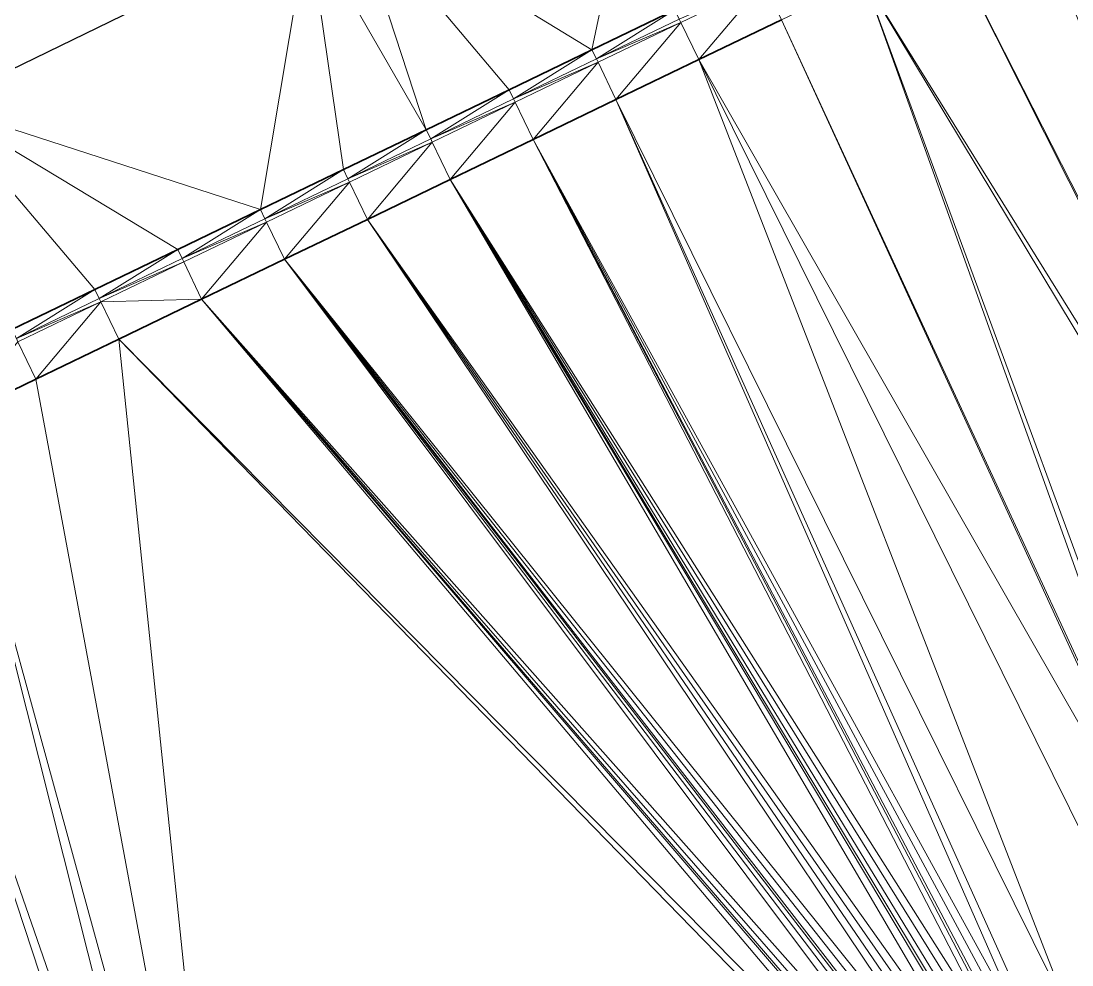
# Model space of a CAD drawing. Header units: metres. Extents: x 246428 to 246884, y 7418966 to 7419490.
# Drawn here: x 246650.95 to 246662.37, y 7419410.54 to 7419420.81 of the extents above; entities that cross this region are included whole.
import ezdxf

# ---------------------------------------------------------------- set-up
doc = ezdxf.new("R2010")
doc.units = ezdxf.units.M
doc.linetypes.add('blank name', pattern=[0])
doc.linetypes.add('HIDDEN', pattern=[9.525, 6.35, -3.175])
doc.layers.add('_12D_UNMAPPED', color=7, linetype='Continuous')
doc.layers.add('BATTER', color=250, linetype='HIDDEN', lineweight=25)
for name, color, linetype, lineweight, true_color in [('KERB_BACK', 7, 'Continuous', 35, 0x5fd2ff), ('KERB_LINE', 7, 'Continuous', 18, 0xb9b9b9), ('KERB_LIP', 7, 'Continuous', 35, 0x5fd2ff), ('KERB_TOP', 7, 'Continuous', 18, 0xb9b9b9)]:
    doc.layers.add(name, color=color, linetype=linetype, lineweight=lineweight, true_color=true_color)

msp = doc.modelspace()

# ---------------------------------------------------------------- linework, layer by layer
at = {"layer": '_12D_UNMAPPED', "color": 3, "linetype": 'blank name', "lineweight": 0}
for points in [[(246657.152, 7419420.493, 33.969), (246654.544, 7419422.084, 33.855), (246657.825, 7419423.686, 33.91)], [(246658.053, 7419420.927, 33.981), (246657.152, 7419420.493, 33.969), (246657.825, 7419423.686, 33.91)], [(246648.615, 7419422.866, 32.954), (246654.067, 7419421.851, 33.848), (246650.05, 7419419.89, 33.78)], [(246661.917, 7419422.124, 33.904), (246662.817, 7419422.559, 33.916), (246666.971, 7419412.183, 34.096)], [(246654.544, 7419422.084, 33.855), (246655.351, 7419419.624, 33.944), (246654.067, 7419421.851, 33.848)], [(246655.351, 7419419.624, 33.944), (246654.544, 7419422.084, 33.855), (246656.252, 7419420.059, 33.956)], [(246654.544, 7419422.084, 33.855), (246657.152, 7419420.493, 33.969), (246656.252, 7419420.059, 33.956)], [(246661.016, 7419421.69, 33.892), (246661.917, 7419422.124, 33.904), (246666.071, 7419411.749, 34.084)], [(246661.917, 7419422.124, 33.904), (246666.971, 7419412.183, 34.096), (246666.071, 7419411.749, 34.084)], [(246654.067, 7419421.851, 33.848), (246653.549, 7419418.755, 33.92), (246650.05, 7419419.89, 33.78)], [(246654.45, 7419419.19, 33.932), (246653.549, 7419418.755, 33.92), (246654.067, 7419421.851, 33.848)], [(246654.067, 7419421.851, 33.848), (246655.351, 7419419.624, 33.944), (246654.067, 7419421.851, 33.848)], [(246655.351, 7419419.624, 33.944), (246654.45, 7419419.19, 33.932), (246654.067, 7419421.851, 33.848)], [(246660.115, 7419421.256, 33.88), (246661.016, 7419421.69, 33.892), (246666.027, 7419411.728, 34.083)], [(246661.016, 7419421.69, 33.892), (246666.071, 7419411.749, 34.084), (246666.027, 7419411.728, 34.083)], [(246659.019, 7419421.227, 33.843), (246658.118, 7419420.792, 33.831), (246658.101, 7419420.828, 33.981)], [(246659.019, 7419421.227, 33.843), (246658.314, 7419420.387, 33.856), (246658.118, 7419420.792, 33.831)], [(246659.214, 7419420.821, 33.868), (246658.314, 7419420.387, 33.856), (246659.019, 7419421.227, 33.843)], [(246659.214, 7419420.821, 33.868), (246660.115, 7419421.256, 33.88), (246663.893, 7419410.698, 34.054)], [(246660.115, 7419421.256, 33.88), (246666.027, 7419411.728, 34.083), (246665.9, 7419411.646, 34.083)], [(246660.115, 7419421.256, 33.88), (246663.988, 7419410.729, 34.056), (246663.893, 7419410.698, 34.054)], [(246660.115, 7419421.256, 33.88), (246665.9, 7419411.646, 34.083), (246663.988, 7419410.729, 34.056)], [(246658.053, 7419420.927, 33.981), (246657.2, 7419420.394, 33.969), (246657.152, 7419420.493, 33.969)], [(246658.101, 7419420.828, 33.981), (246657.2, 7419420.394, 33.969), (246658.053, 7419420.927, 33.981)], [(246658.101, 7419420.828, 33.981), (246658.118, 7419420.792, 33.831), (246657.2, 7419420.394, 33.969)], [(246658.314, 7419420.387, 33.856), (246659.214, 7419420.821, 33.868), (246663.865, 7419410.685, 34.054)], [(246659.214, 7419420.821, 33.868), (246663.893, 7419410.698, 34.054), (246663.865, 7419410.685, 34.054)], [(246658.118, 7419420.792, 33.831), (246657.218, 7419420.358, 33.819), (246657.2, 7419420.394, 33.969)], [(246658.118, 7419420.792, 33.831), (246657.413, 7419419.952, 33.844), (246657.218, 7419420.358, 33.819)], [(246658.314, 7419420.387, 33.856), (246657.413, 7419419.952, 33.844), (246658.118, 7419420.792, 33.831)], [(246657.152, 7419420.493, 33.969), (246656.299, 7419419.959, 33.956), (246656.252, 7419420.059, 33.956)], [(246657.2, 7419420.394, 33.969), (246656.299, 7419419.959, 33.956), (246657.152, 7419420.493, 33.969)], [(246657.2, 7419420.394, 33.969), (246657.218, 7419420.358, 33.819), (246656.299, 7419419.959, 33.956)], [(246657.218, 7419420.358, 33.819), (246656.317, 7419419.923, 33.806), (246656.299, 7419419.959, 33.956)], [(246657.218, 7419420.358, 33.819), (246656.512, 7419419.518, 33.831), (246656.317, 7419419.923, 33.806)], [(246657.413, 7419419.952, 33.844), (246656.512, 7419419.518, 33.831), (246657.218, 7419420.358, 33.819)], [(246657.413, 7419419.952, 33.844), (246658.314, 7419420.387, 33.856), (246662.362, 7419409.96, 34.034)], [(246658.314, 7419420.387, 33.856), (246663.262, 7419410.394, 34.046), (246662.362, 7419409.96, 34.034)], [(246658.314, 7419420.387, 33.856), (246663.865, 7419410.685, 34.054), (246663.262, 7419410.394, 34.046)], [(246655.399, 7419419.525, 33.944), (246655.351, 7419419.624, 33.944), (246656.252, 7419420.059, 33.956)], [(246656.299, 7419419.959, 33.956), (246655.399, 7419419.525, 33.944), (246656.252, 7419420.059, 33.956)], [(246651.748, 7419417.887, 33.896), (246650.847, 7419417.452, 33.884), (246650.05, 7419419.89, 33.78)], [(246653.549, 7419418.755, 33.92), (246652.649, 7419418.321, 33.908), (246650.05, 7419419.89, 33.78)], [(246652.649, 7419418.321, 33.908), (246651.748, 7419417.887, 33.896), (246650.05, 7419419.89, 33.78)], [(246656.317, 7419419.923, 33.806), (246655.399, 7419419.525, 33.944), (246656.299, 7419419.959, 33.956)], [(246655.416, 7419419.489, 33.794), (246655.399, 7419419.525, 33.944), (246656.317, 7419419.923, 33.806)], [(246655.612, 7419419.084, 33.819), (246655.416, 7419419.489, 33.794), (246656.317, 7419419.923, 33.806)], [(246656.512, 7419419.518, 33.831), (246655.612, 7419419.084, 33.819), (246656.317, 7419419.923, 33.806)], [(246656.512, 7419419.518, 33.831), (246657.413, 7419419.952, 33.844), (246661.894, 7419409.732, 34.028)], [(246657.413, 7419419.952, 33.844), (246661.983, 7419409.777, 34.029), (246661.894, 7419409.732, 34.028)], [(246661.983, 7419409.777, 34.029), (246657.413, 7419419.952, 33.844), (246661.983, 7419409.777, 34.029)], [(246657.413, 7419419.952, 33.844), (246662.362, 7419409.96, 34.034), (246661.983, 7419409.777, 34.029)], [(246657.413, 7419419.952, 33.844), (246661.983, 7419409.777, 34.029), (246661.983, 7419409.777, 34.029)], [(246655.351, 7419419.624, 33.944), (246654.498, 7419419.091, 33.932), (246654.45, 7419419.19, 33.932)], [(246655.399, 7419419.525, 33.944), (246654.498, 7419419.091, 33.932), (246655.351, 7419419.624, 33.944)], [(246655.399, 7419419.525, 33.944), (246655.416, 7419419.489, 33.794), (246654.498, 7419419.091, 33.932)], [(246655.416, 7419419.489, 33.794), (246654.515, 7419419.055, 33.782), (246654.498, 7419419.091, 33.932)], [(246655.416, 7419419.489, 33.794), (246654.711, 7419418.649, 33.807), (246654.515, 7419419.055, 33.782)], [(246655.612, 7419419.084, 33.819), (246654.711, 7419418.649, 33.807), (246655.416, 7419419.489, 33.794)], [(246655.612, 7419419.084, 33.819), (246656.512, 7419419.518, 33.831), (246661.635, 7419409.58, 34.024)], [(246656.512, 7419419.518, 33.831), (246661.894, 7419409.732, 34.028), (246661.806, 7419409.684, 34.026)], [(246656.512, 7419419.518, 33.831), (246661.806, 7419409.684, 34.026), (246661.72, 7419409.634, 34.025)], [(246656.512, 7419419.518, 33.831), (246661.72, 7419409.634, 34.025), (246661.691, 7419409.616, 34.025)], [(246656.512, 7419419.518, 33.831), (246661.691, 7419409.616, 34.025), (246661.635, 7419409.58, 34.024)], [(246654.45, 7419419.19, 33.932), (246653.597, 7419418.656, 33.92), (246653.549, 7419418.755, 33.92)], [(246654.498, 7419419.091, 33.932), (246653.597, 7419418.656, 33.92), (246654.45, 7419419.19, 33.932)], [(246654.498, 7419419.091, 33.932), (246654.515, 7419419.055, 33.782), (246653.597, 7419418.656, 33.92)], [(246654.515, 7419419.055, 33.782), (246653.615, 7419418.62, 33.77), (246653.597, 7419418.656, 33.92)], [(246654.515, 7419419.055, 33.782), (246653.81, 7419418.215, 33.795), (246653.615, 7419418.62, 33.77)], [(246654.711, 7419418.649, 33.807), (246653.81, 7419418.215, 33.795), (246654.515, 7419419.055, 33.782)], [(246654.711, 7419418.649, 33.807), (246655.612, 7419419.084, 33.819), (246661.315, 7419409.341, 34.021)], [(246655.612, 7419419.084, 33.819), (246661.635, 7419409.58, 34.024), (246661.552, 7419409.524, 34.023)], [(246655.612, 7419419.084, 33.819), (246661.552, 7419409.524, 34.023), (246661.471, 7419409.466, 34.023)], [(246655.612, 7419419.084, 33.819), (246661.471, 7419409.466, 34.023), (246661.418, 7419409.425, 34.022)], [(246655.612, 7419419.084, 33.819), (246661.418, 7419409.425, 34.022), (246661.392, 7419409.405, 34.022)], [(246655.612, 7419419.084, 33.819), (246661.392, 7419409.405, 34.022), (246661.315, 7419409.341, 34.021)], [(246653.549, 7419418.755, 33.92), (246652.696, 7419418.222, 33.908), (246652.649, 7419418.321, 33.908)], [(246653.597, 7419418.656, 33.92), (246652.696, 7419418.222, 33.908), (246653.549, 7419418.755, 33.92)], [(246653.597, 7419418.656, 33.92), (246653.615, 7419418.62, 33.77), (246652.696, 7419418.222, 33.908)], [(246653.81, 7419418.215, 33.795), (246654.711, 7419418.649, 33.807), (246661.097, 7419409.135, 34.019)], [(246654.711, 7419418.649, 33.807), (246661.315, 7419409.341, 34.021), (246661.24, 7419409.275, 34.02)], [(246654.711, 7419418.649, 33.807), (246661.24, 7419409.275, 34.02), (246661.167, 7419409.206, 34.02)], [(246654.711, 7419418.649, 33.807), (246661.167, 7419409.206, 34.02), (246661.097, 7419409.135, 34.019)], [(246653.615, 7419418.62, 33.77), (246652.714, 7419418.186, 33.758), (246652.696, 7419418.222, 33.908)], [(246653.615, 7419418.62, 33.77), (246652.909, 7419417.781, 33.783), (246652.714, 7419418.186, 33.758)], [(246653.81, 7419418.215, 33.795), (246652.909, 7419417.781, 33.783), (246653.615, 7419418.62, 33.77)], [(246652.649, 7419418.321, 33.908), (246651.796, 7419417.788, 33.896), (246651.748, 7419417.887, 33.896)], [(246652.696, 7419418.222, 33.908), (246651.796, 7419417.788, 33.896), (246652.649, 7419418.321, 33.908)], [(246652.696, 7419418.222, 33.908), (246652.714, 7419418.186, 33.758), (246651.796, 7419417.788, 33.896)], [(246652.714, 7419418.186, 33.758), (246651.813, 7419417.752, 33.746), (246651.796, 7419417.788, 33.896)], [(246652.714, 7419418.186, 33.758), (246652.909, 7419417.781, 33.783), (246651.813, 7419417.752, 33.746)], [(246652.909, 7419417.781, 33.783), (246653.81, 7419418.215, 33.795), (246660.839, 7419408.83, 34.017)], [(246653.81, 7419418.215, 33.795), (246661.097, 7419409.135, 34.019), (246661.029, 7419409.062, 34.018)], [(246653.81, 7419418.215, 33.795), (246661.029, 7419409.062, 34.018), (246660.963, 7419408.987, 34.018)], [(246653.81, 7419418.215, 33.795), (246660.963, 7419408.987, 34.018), (246660.941, 7419408.961, 34.018)], [(246653.81, 7419418.215, 33.795), (246660.941, 7419408.961, 34.018), (246660.899, 7419408.909, 34.018)], [(246653.81, 7419418.215, 33.795), (246660.899, 7419408.909, 34.018), (246660.839, 7419408.83, 34.017)], [(246651.748, 7419417.887, 33.896), (246650.895, 7419417.353, 33.884), (246650.847, 7419417.452, 33.884)], [(246651.796, 7419417.788, 33.896), (246650.895, 7419417.353, 33.884), (246651.748, 7419417.887, 33.896)], [(246651.796, 7419417.788, 33.896), (246651.813, 7419417.752, 33.746), (246650.895, 7419417.353, 33.884)], [(246651.813, 7419417.752, 33.746), (246650.912, 7419417.317, 33.734), (246650.895, 7419417.353, 33.884)], [(246651.813, 7419417.752, 33.746), (246651.108, 7419416.912, 33.759), (246650.912, 7419417.317, 33.734)], [(246652.009, 7419417.346, 33.771), (246651.108, 7419416.912, 33.759), (246651.813, 7419417.752, 33.746)], [(246652.909, 7419417.781, 33.783), (246652.009, 7419417.346, 33.771), (246651.813, 7419417.752, 33.746)], [(246652.009, 7419417.346, 33.771), (246652.909, 7419417.781, 33.783), (246660.672, 7419408.581, 34.017)], [(246652.909, 7419417.781, 33.783), (246660.839, 7419408.83, 34.017), (246660.78, 7419408.749, 34.017)], [(246652.909, 7419417.781, 33.783), (246660.78, 7419408.749, 34.017), (246660.743, 7419408.694, 34.017)], [(246652.909, 7419417.781, 33.783), (246660.743, 7419408.694, 34.017), (246660.725, 7419408.666, 34.017)], [(246652.909, 7419417.781, 33.783), (246660.725, 7419408.666, 34.017), (246660.672, 7419408.581, 34.017)], [(246651.108, 7419416.912, 33.759), (246650.207, 7419416.477, 33.747), (246650.912, 7419417.317, 33.734)], [(246652.009, 7419417.346, 33.771), (246653.246, 7419405.401, 33.914), (246651.108, 7419416.912, 33.759)], [(246652.009, 7419417.346, 33.771), (246660.672, 7419408.581, 34.017), (246660.622, 7419408.494, 34.017)], [(246653.246, 7419405.401, 33.914), (246652.009, 7419417.346, 33.771), (246660.622, 7419408.494, 34.017)], [(246651.108, 7419416.912, 33.759), (246653.246, 7419405.401, 33.914), (246650.207, 7419416.477, 33.747)], [(246650.207, 7419416.477, 33.747), (246652.997, 7419405.399, 33.909), (246649.306, 7419416.043, 33.735)], [(246653.246, 7419405.401, 33.914), (246652.997, 7419405.399, 33.909), (246650.207, 7419416.477, 33.747)], [(246649.306, 7419416.043, 33.735), (246652.821, 7419405.354, 33.906), (246648.406, 7419415.609, 33.723)], [(246652.997, 7419405.399, 33.909), (246652.821, 7419405.354, 33.906), (246649.306, 7419416.043, 33.735)], [(246648.406, 7419415.609, 33.723), (246652.739, 7419405.319, 33.905), (246647.505, 7419415.174, 33.71)], [(246652.758, 7419405.328, 33.905), (246652.739, 7419405.319, 33.905), (246648.406, 7419415.609, 33.723)], [(246652.821, 7419405.354, 33.906), (246652.758, 7419405.328, 33.905), (246648.406, 7419415.609, 33.723)], [(246647.505, 7419415.174, 33.71), (246651.838, 7419404.885, 33.893), (246646.604, 7419414.74, 33.698)], [(246652.739, 7419405.319, 33.905), (246651.838, 7419404.885, 33.893), (246647.505, 7419415.174, 33.71)], [(246652.739, 7419405.319, 33.905), (246652.739, 7419405.319, 33.905), (246647.505, 7419415.174, 33.71)], [(246651.838, 7419404.885, 33.893), (246650.937, 7419404.451, 33.88), (246646.604, 7419414.74, 33.698)]]:
    msp.add_3dface(points, dxfattribs=at)
at = {"layer": 'BATTER'}
msp.add_polyline3d([(246686.704, 7419433.2, 34.343), (246684.621, 7419432.896, 34.296), (246682.545, 7419432.537, 34.252), (246680.48, 7419432.123, 34.211), (246678.427, 7419431.656, 34.173), (246676.386, 7419431.134, 34.138), (246674.361, 7419430.559, 34.106), (246672.352, 7419429.931, 34.076), (246670.361, 7419429.251, 34.05), (246668.389, 7419428.518, 34.026), (246666.439, 7419427.735, 34.005), (246664.51, 7419426.901, 33.987), (246662.606, 7419426.018, 33.972), (246660.721, 7419425.1, 33.956), (246658.839, 7419424.181, 33.929), (246657.825, 7419423.686, 33.91), (246654.544, 7419422.084, 33.855), (246654.067, 7419421.851, 33.848), (246654.067, 7419421.851, 33.848), (246650.05, 7419419.89, 33.78), (246645.557, 7419417.697, 33.705), (246641.064, 7419415.503, 33.63), (246636.571, 7419413.309, 33.555), (246632.078, 7419411.116, 33.48)], dxfattribs=at)
at = {"layer": 'KERB_BACK'}
msp.add_polyline3d([(246658.053, 7419420.927, 33.981), (246657.152, 7419420.493, 33.969), (246656.252, 7419420.059, 33.956), (246655.351, 7419419.624, 33.944), (246654.45, 7419419.19, 33.932), (246653.549, 7419418.755, 33.92), (246652.649, 7419418.321, 33.908), (246651.748, 7419417.887, 33.896), (246650.847, 7419417.452, 33.884)], dxfattribs=at)
at = {"layer": 'KERB_LINE'}
msp.add_polyline3d([(246659.019, 7419421.227, 33.843), (246658.118, 7419420.792, 33.831), (246657.218, 7419420.358, 33.819), (246656.317, 7419419.923, 33.806), (246655.416, 7419419.489, 33.794), (246654.515, 7419419.055, 33.782), (246653.615, 7419418.62, 33.77), (246652.714, 7419418.186, 33.758), (246651.813, 7419417.752, 33.746), (246650.912, 7419417.317, 33.734)], dxfattribs=at)
at = {"layer": 'KERB_LIP'}
msp.add_polyline3d([(246659.214, 7419420.821, 33.868), (246658.314, 7419420.387, 33.856), (246657.413, 7419419.952, 33.844), (246656.512, 7419419.518, 33.831), (246655.612, 7419419.084, 33.819), (246654.711, 7419418.649, 33.807), (246653.81, 7419418.215, 33.795), (246652.909, 7419417.781, 33.783), (246652.009, 7419417.346, 33.771), (246651.108, 7419416.912, 33.759), (246650.207, 7419416.477, 33.747)], dxfattribs=at)
at = {"layer": 'KERB_TOP'}
msp.add_polyline3d([(246658.101, 7419420.828, 33.981), (246657.2, 7419420.394, 33.969), (246656.299, 7419419.959, 33.956), (246655.399, 7419419.525, 33.944), (246654.498, 7419419.091, 33.932), (246653.597, 7419418.656, 33.92), (246652.696, 7419418.222, 33.908), (246651.796, 7419417.788, 33.896), (246650.895, 7419417.353, 33.884)], dxfattribs=at)

doc.saveas('drawing.dxf')
